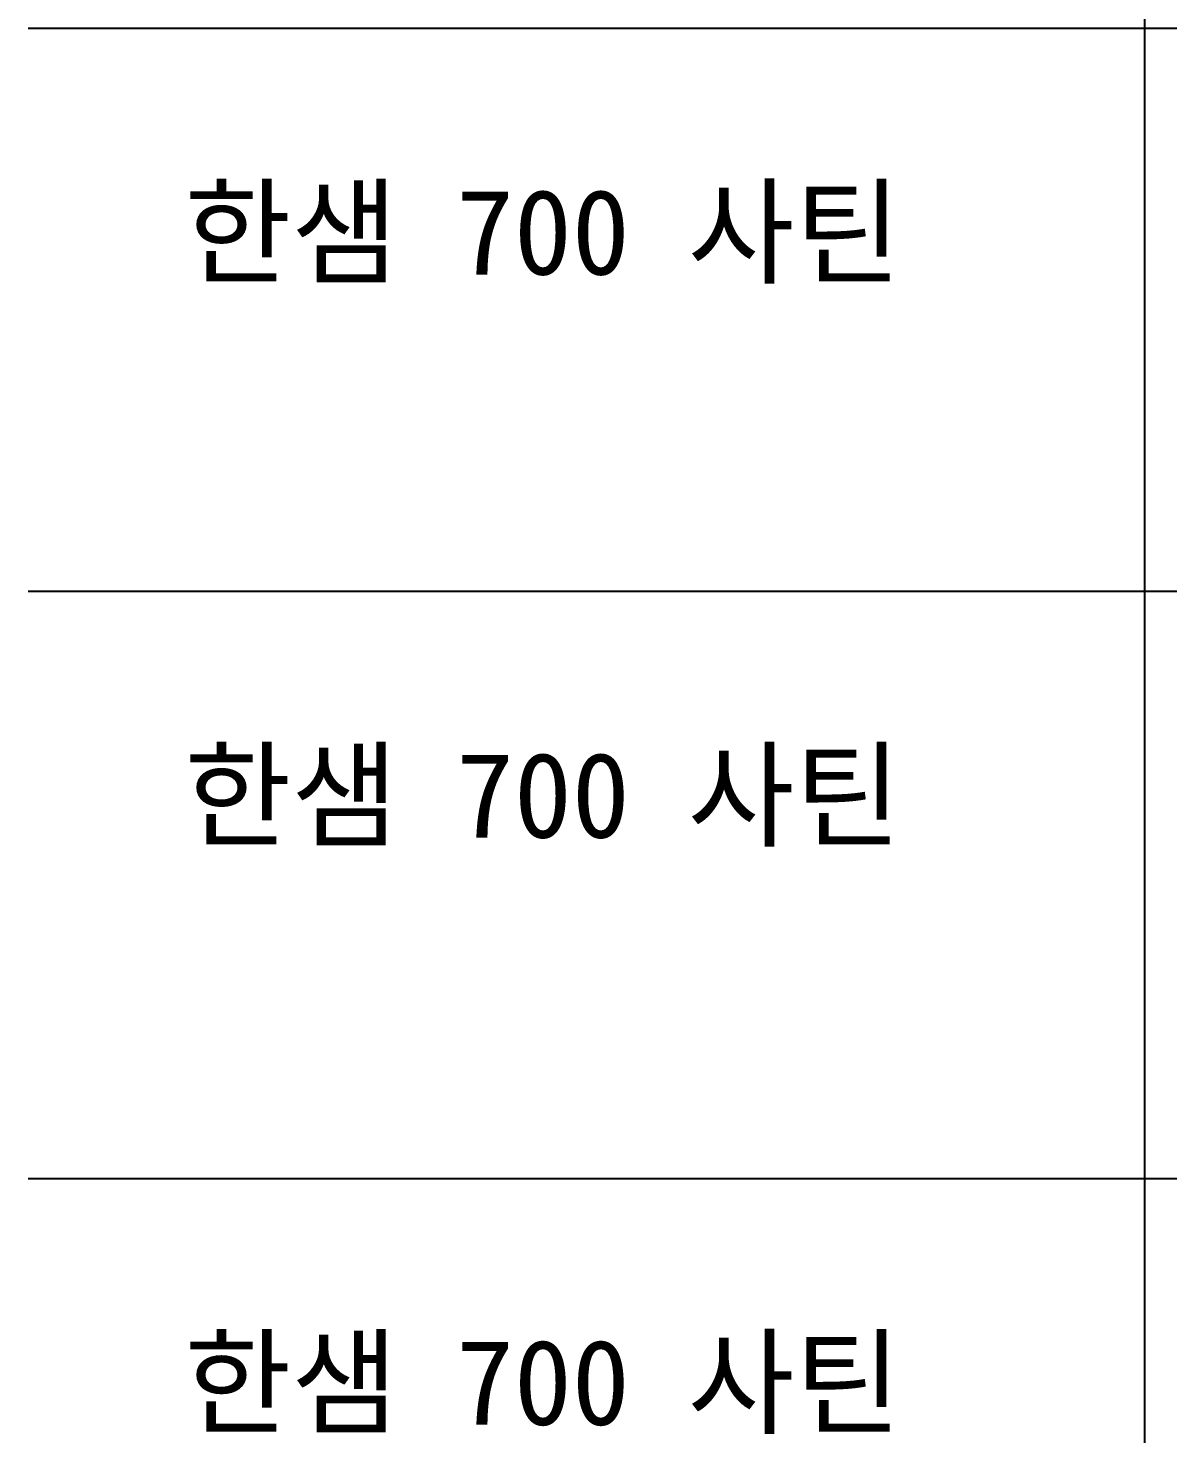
# Model space of a CAD drawing. Header units: millimetres. Extents: x -44117 to 256353, y -2095463 to 65325.
# Drawn here: x 104016 to 110430, y -653017 to -645107 of the extents above; entities that cross this region are included whole.
import ezdxf

# ---------------------------------------------------------------- set-up
doc = ezdxf.new("R2010")
doc.units = ezdxf.units.MM
doc.header["$LTSCALE"] = 10

msp = doc.modelspace()

# ---------------------------------------------------------------- linework, layer by layer
at = {"color": 1}
for p, q in [((104015.69829, -645106.54745), (196284.84516, -645106.54745)), ((104015.69829, -645106.54745), (196284.84516, -645106.54745)), ((104015.69829, -648274.77503), (196284.84516, -648274.77503)), ((104015.69829, -648274.77503), (196284.84516, -648274.77503)), ((104015.69829, -651579.06976), (196284.84516, -651579.06976)), ((104015.69829, -651579.06976), (196284.84516, -651579.06976))]:
    msp.add_line(p, q, dxfattribs=at)
for p in [(110300.49669, 21924.9366), (110300.49669, 14161.07811), (110300.49669, 18584.38997), (110300.49669, 10820.53148), (110300.49669, 18627.87121), (110300.49669, 10864.01272), (110300.49669, 15287.32457), (110300.49669, 7523.46608), (110300.49669, 3746.75115), (110300.49669, 21924.9366), (110300.49669, 14161.07811), (110300.49669, 18584.38997), (110300.49669, 10820.53148), (110300.49669, 18627.87121), (110300.49669, 10864.01272), (110300.49669, 15287.32457), (110300.49669, 7523.46608), (110300.49669, 3746.75115), (110300.49669, 21924.9366), (110300.49669, 14161.07811), (110300.49669, 18584.38997), (110300.49669, 10820.53148), (110300.49669, 18627.87121), (110300.49669, 10864.01272), (110300.49669, 15287.32457), (110300.49669, 7523.46608), (110300.49669, 3746.75115), (110300.49669, 21924.9366), (110300.49669, 14161.07811), (110300.49669, 18584.38997), (110300.49669, 10820.53148), (110300.49669, 18627.87121), (110300.49669, 10864.01272), (110300.49669, 15287.32457), (110300.49669, 7523.46608), (110300.49669, 3746.75115), (110300.49669, 21924.9366), (110300.49669, 14161.07811), (110300.49669, 18584.38997), (110300.49669, 10820.53148), (110300.49669, 18627.87121), (110300.49669, 10864.01272), (110300.49669, 15287.32457), (110300.49669, 7523.46608), (110300.49669, 3746.75115), (110300.49669, 21924.9366), (110300.49669, 14161.07811), (110300.49669, 18584.38997), (110300.49669, 10820.53148), (110300.49669, 18627.87121), (110300.49669, 10864.01272), (110300.49669, 15287.32457), (110300.49669, 7523.46608), (110300.49669, 3746.75115), (110300.49669, 21924.9366), (110300.49669, 14161.07811), (110300.49669, 18584.38997), (110300.49669, 10820.53148), (110300.49669, 18627.87121), (110300.49669, 10864.01272), (110300.49669, 15287.32457), (110300.49669, 7523.46608), (110300.49669, 3746.75115), (110300.49669, 21924.9366), (110300.49669, 14161.07811), (110300.49669, 18584.38997), (110300.49669, 10820.53148), (110300.49669, 18627.87121), (110300.49669, 10864.01272), (110300.49669, 15287.32457), (110300.49669, 7523.46608), (110300.49669, 3746.75115), (110300.49669, 21924.9366), (110300.49669, 14161.07811), (110300.49669, 18584.38997), (110300.49669, 10820.53148), (110300.49669, 18627.87121), (110300.49669, 10864.01272), (110300.49669, 15287.32457), (110300.49669, 7523.46608), (110300.49669, 3746.75115), (110300.49669, 21924.9366), (110300.49669, 14161.07811), (110300.49669, 18584.38997), (110300.49669, 10820.53148), (110300.49669, 18627.87121), (110300.49669, 10864.01272), (110300.49669, 15287.32457), (110300.49669, 7523.46608), (110300.49669, 3746.75115), (110300.49669, 12702.87182), (110300.49669, 4939.01333), (110300.49669, 9362.32519), (110300.49669, 1598.4667), (110300.49669, 9405.80642), (110300.49669, 1641.94794), (110300.49669, 6065.25979), (110300.49669, -1698.5987), (110300.49669, -5475.31363), (110300.49669, 12702.87182), (110300.49669, 4939.01333), (110300.49669, 9362.32519), (110300.49669, 1598.4667), (110300.49669, 9405.80642), (110300.49669, 1641.94794), (110300.49669, 6065.25979), (110300.49669, -1698.5987), (110300.49669, -5475.31363), (110300.49669, 12702.87182), (110300.49669, 4939.01333), (110300.49669, 9362.32519), (110300.49669, 1598.4667), (110300.49669, 9405.80642), (110300.49669, 1641.94794), (110300.49669, 6065.25979), (110300.49669, -1698.5987), (110300.49669, -5475.31363), (110300.49669, 12702.87182), (110300.49669, 4939.01333), (110300.49669, 9362.32519), (110300.49669, 1598.4667), (110300.49669, 9405.80642), (110300.49669, 1641.94794), (110300.49669, 6065.25979), (110300.49669, -1698.5987), (110300.49669, -5475.31363), (110300.49669, 12702.87182), (110300.49669, 4939.01333), (110300.49669, 9362.32519), (110300.49669, 1598.4667), (110300.49669, 9405.80642), (110300.49669, 1641.94794), (110300.49669, 6065.25979), (110300.49669, -1698.5987), (110300.49669, -5475.31363)]:
    msp.add_xline(p, (0, 1), dxfattribs=at)

# ---------------------------------------------------------------- texts
at = {"char_height": 479.1296392, "attachment_point": 1}
for insert in [(104895.62473, -646013.94729), (104895.62473, -649182.17487), (104895.62473, -652486.4696)]:
    msp.add_mtext_dynamic_manual_height_columns('{\\f굴림|b0|i0|c129|p50;한샘} 700 {\\f굴림|b0|i0|c129|p50;사틴}', width=5072.1082947, gutter_width=2395.6482, heights=[-533.35869], dxfattribs=dict(at, insert=insert))

doc.saveas('drawing.dxf')
